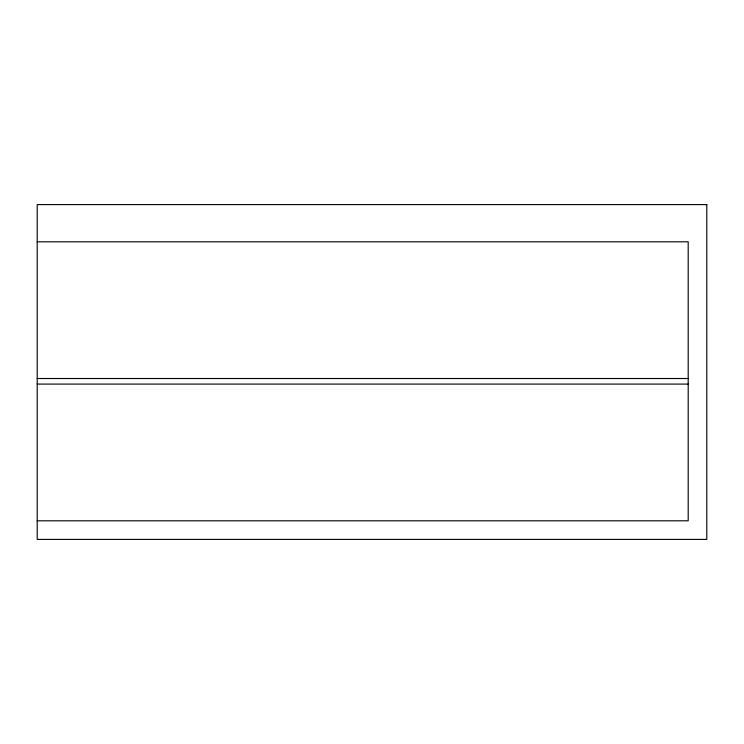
<?xml version="1.0" encoding="UTF-8"?>
<svg xmlns="http://www.w3.org/2000/svg" width="744" height="744" viewBox="0 0 744 744"><rect width="100%" height="100%" fill="white"/><g stroke="black" fill="none" stroke-linecap="round" stroke-linejoin="round"><path stroke-width="1.12" d="M37.2 241.8L688.2 241.8L688.2 520.8L37.2 520.8M37.2 378.51L688.2 378.51M37.2 384.09L688.2 384.09M706.8 204.6L37.2 204.6L37.2 539.4L706.8 539.4L706.8 204.6"/></g></svg>
